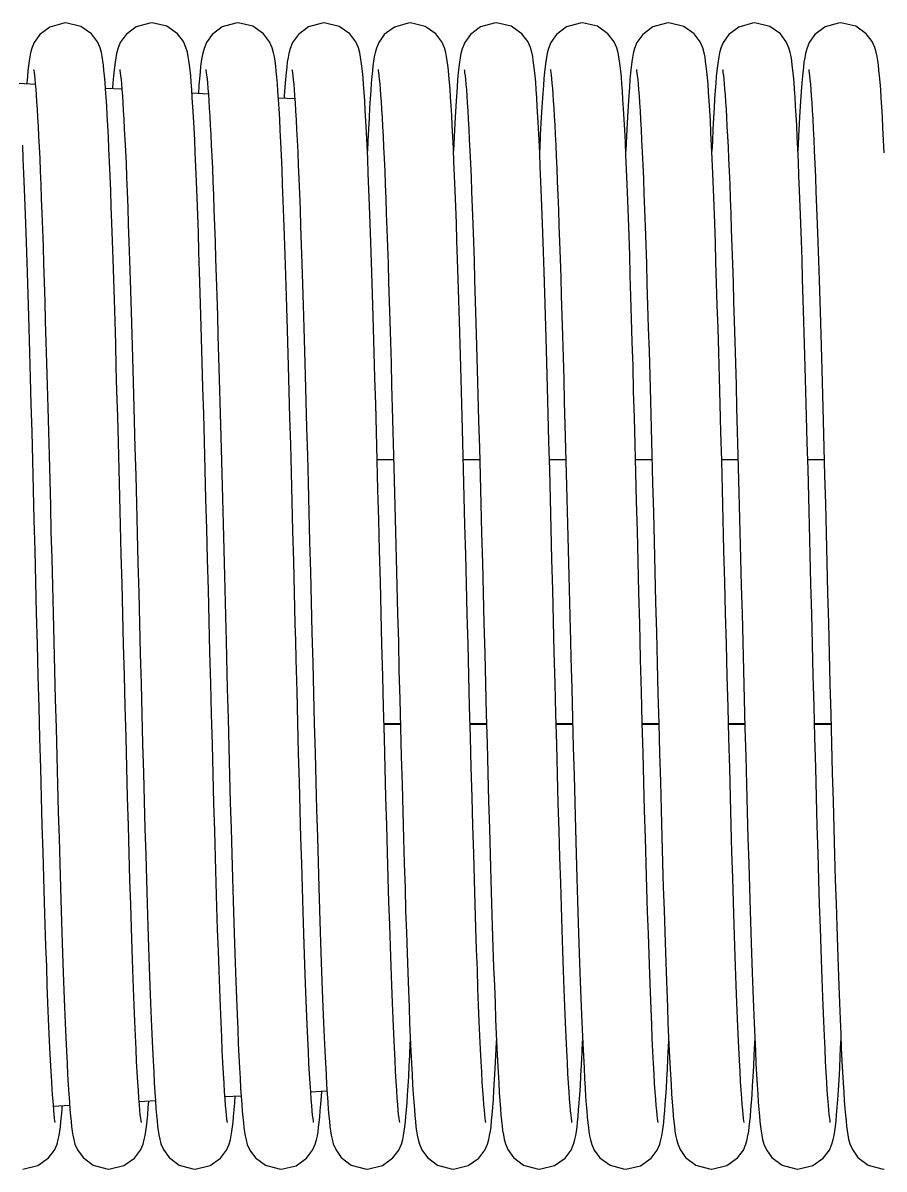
# Model space of a CAD drawing. Header units: millimetres. Extents: x 21899 to 38731, y -5425 to 3612.
# Drawn here: x 24328 to 24408, y 3128.8 to 3235.3 of the extents above; entities that cross this region are included whole.
import ezdxf

# ---------------------------------------------------------------- set-up
doc = ezdxf.new("R2010")
doc.units = ezdxf.units.MM

msp = doc.modelspace()

# ---------------------------------------------------------------- linework, layer by layer
at = {"color": 7, "linetype": 'Continuous'}
for p, q in [((24329.16, 3229.53), (24327.65, 3229.61)), ((24337.2, 3229.08), (24335.68, 3229.16)), ((24336.34, 3229.27), (24336.33, 3229.13)), ((24345.23, 3228.63), (24343.71, 3228.72)), ((24353.26, 3228.19), (24351.74, 3228.27)), ((24360.91, 3194.69), (24362.44, 3194.69)), ((24368.91, 3194.69), (24370.44, 3194.69)), ((24376.91, 3194.69), (24378.44, 3194.69)), ((24384.91, 3194.69), (24386.44, 3194.69)), ((24392.91, 3194.69), (24394.44, 3194.69)), ((24400.91, 3194.69), (24402.44, 3194.69)), ((24361.55, 3170.08), (24363.07, 3170.08)), ((24369.55, 3170.08), (24371.07, 3170.08)), ((24377.55, 3170.08), (24379.07, 3170.08)), ((24385.55, 3170.08), (24387.07, 3170.08)), ((24393.55, 3170.08), (24395.07, 3170.08)), ((24401.55, 3170.08), (24403.07, 3170.08)), ((24348.28, 3135.54), (24346.77, 3135.45)), ((24347.69, 3134.9), (24347.73, 3135.51)), ((24356.25, 3135.98), (24354.74, 3135.9)), ((24355.68, 3134.79), (24355.73, 3135.49)), ((24355.73, 3135.49), (24355.76, 3135.95)), ((24356.27, 3135.74), (24356.32, 3134.97)), ((24332.34, 3134.65), (24330.84, 3134.57)), ((24340.31, 3135.09), (24338.81, 3135.01)), ((24339.65, 3134.47), (24339.7, 3135.06))]:
    msp.add_line(p, q, dxfattribs=at)
at = {"color": 9, "linetype": 'Continuous'}
for p, q in [((24361.55, 3170.15), (24363.07, 3170.15)), ((24369.55, 3170.15), (24371.07, 3170.15)), ((24377.55, 3170.15), (24379.07, 3170.15)), ((24385.55, 3170.15), (24387.07, 3170.15)), ((24393.55, 3170.15), (24395.07, 3170.15)), ((24401.55, 3170.15), (24403.07, 3170.15))]:
    msp.add_line(p, q, dxfattribs=at)
at = {"color": 7, "linetype": 'Continuous'}
for points in [[(24332, 3235.25), (24331.79, 3235.24), (24330.51, 3234.87), (24329.57, 3234.16), (24329.06, 3233.44), (24328.84, 3232.9), (24328.72, 3232.47), (24328.64, 3232.09), (24328.58, 3231.7), (24328.52, 3231.27), (24328.47, 3230.8), (24328.42, 3230.26), (24328.36, 3229.65), (24328.36, 3229.57)], [(24335.69, 3229.09), (24335.64, 3229.75), (24335.58, 3230.33), (24335.53, 3230.86), (24335.48, 3231.33), (24335.43, 3231.74), (24335.36, 3232.12), (24335.29, 3232.5), (24335.17, 3232.92), (24334.92, 3233.49), (24334.37, 3234.24), (24333.38, 3234.93), (24332, 3235.25)], [(24340, 3235.25), (24339.78, 3235.24), (24338.52, 3234.88), (24337.58, 3234.18), (24337.05, 3233.42), (24336.82, 3232.85), (24336.7, 3232.42), (24336.63, 3232.02), (24336.56, 3231.61), (24336.51, 3231.14), (24336.45, 3230.6), (24336.39, 3229.98), (24336.34, 3229.27)], [(24343.69, 3229.05), (24343.64, 3229.73), (24343.59, 3230.33), (24343.53, 3230.86), (24343.48, 3231.33), (24343.42, 3231.75), (24343.36, 3232.14), (24343.28, 3232.53), (24343.15, 3232.96), (24342.91, 3233.51), (24342.35, 3234.25), (24341.37, 3234.94), (24340, 3235.25)], [(24348, 3235.25), (24347.78, 3235.24), (24346.51, 3234.88), (24345.57, 3234.17), (24345.06, 3233.43), (24344.83, 3232.88), (24344.71, 3232.45), (24344.63, 3232.05), (24344.57, 3231.64), (24344.51, 3231.19), (24344.46, 3230.68), (24344.4, 3230.1), (24344.35, 3229.44)], [(24351.65, 3229.6), (24351.6, 3230.22), (24351.54, 3230.77), (24351.49, 3231.26), (24351.43, 3231.69), (24351.37, 3232.09), (24351.29, 3232.48), (24351.17, 3232.92), (24350.92, 3233.5), (24350.35, 3234.25), (24349.37, 3234.94), (24348, 3235.25)], [(24356, 3235.25), (24355.79, 3235.24), (24354.53, 3234.88), (24353.59, 3234.18), (24353.05, 3233.43), (24352.82, 3232.86), (24352.71, 3232.42), (24352.63, 3232.03), (24352.56, 3231.62), (24352.51, 3231.15), (24352.45, 3230.62), (24352.39, 3230), (24352.34, 3229.29)], [(24359.65, 3229.54), (24359.6, 3230.18), (24359.55, 3230.74), (24359.49, 3231.24), (24359.43, 3231.68), (24359.37, 3232.08), (24359.29, 3232.47), (24359.17, 3232.92), (24358.93, 3233.48), (24358.37, 3234.23), (24357.39, 3234.93), (24356, 3235.25)], [(24364, 3235.25), (24363.79, 3235.24), (24362.51, 3234.87), (24361.57, 3234.16), (24361.06, 3233.44), (24360.84, 3232.9), (24360.72, 3232.47), (24360.64, 3232.09), (24360.58, 3231.7), (24360.52, 3231.27), (24360.47, 3230.8), (24360.42, 3230.26), (24360.36, 3229.65), (24360.31, 3228.97)], [(24367.69, 3229.09), (24367.64, 3229.75), (24367.58, 3230.33), (24367.53, 3230.86), (24367.48, 3231.33), (24367.43, 3231.74), (24367.36, 3232.12), (24367.29, 3232.5), (24367.17, 3232.92), (24366.92, 3233.49), (24366.37, 3234.24), (24365.38, 3234.93), (24364, 3235.25)], [(24372, 3235.25), (24371.78, 3235.24), (24370.52, 3234.88), (24369.58, 3234.18), (24369.05, 3233.42), (24368.82, 3232.85), (24368.7, 3232.42), (24368.63, 3232.02), (24368.56, 3231.61), (24368.51, 3231.14), (24368.45, 3230.6), (24368.39, 3229.98), (24368.34, 3229.27)], [(24375.69, 3229.05), (24375.64, 3229.73), (24375.59, 3230.33), (24375.53, 3230.86), (24375.48, 3231.33), (24375.42, 3231.75), (24375.36, 3232.14), (24375.28, 3232.53), (24375.15, 3232.96), (24374.91, 3233.51), (24374.35, 3234.25), (24373.37, 3234.94), (24372, 3235.25)], [(24380, 3235.25), (24379.78, 3235.24), (24378.51, 3234.88), (24377.57, 3234.17), (24377.06, 3233.43), (24376.83, 3232.88), (24376.71, 3232.45), (24376.63, 3232.05), (24376.57, 3231.64), (24376.51, 3231.19), (24376.46, 3230.68), (24376.4, 3230.1), (24376.35, 3229.44)], [(24383.65, 3229.6), (24383.6, 3230.22), (24383.54, 3230.77), (24383.49, 3231.26), (24383.43, 3231.69), (24383.37, 3232.09), (24383.29, 3232.48), (24383.17, 3232.92), (24382.92, 3233.5), (24382.35, 3234.25), (24381.37, 3234.94), (24380, 3235.25)], [(24388, 3235.25), (24387.79, 3235.24), (24386.53, 3234.88), (24385.59, 3234.18), (24385.05, 3233.43), (24384.82, 3232.86), (24384.71, 3232.42), (24384.63, 3232.03), (24384.56, 3231.62), (24384.51, 3231.15), (24384.45, 3230.62), (24384.39, 3230), (24384.34, 3229.29)], [(24391.65, 3229.54), (24391.6, 3230.18), (24391.55, 3230.74), (24391.49, 3231.24), (24391.43, 3231.68), (24391.37, 3232.08), (24391.29, 3232.47), (24391.17, 3232.92), (24390.93, 3233.48), (24390.37, 3234.23), (24389.39, 3234.93), (24388, 3235.25)], [(24396, 3235.25), (24395.79, 3235.24), (24394.51, 3234.87), (24393.57, 3234.16), (24393.06, 3233.44), (24392.84, 3232.9), (24392.72, 3232.47), (24392.64, 3232.09), (24392.58, 3231.7), (24392.52, 3231.27), (24392.47, 3230.8), (24392.42, 3230.26), (24392.36, 3229.65), (24392.31, 3228.97)], [(24399.69, 3229.09), (24399.64, 3229.75), (24399.58, 3230.33), (24399.53, 3230.86), (24399.48, 3231.33), (24399.43, 3231.74), (24399.36, 3232.12), (24399.29, 3232.5), (24399.17, 3232.92), (24398.92, 3233.49), (24398.37, 3234.24), (24397.38, 3234.93), (24396, 3235.25)], [(24404, 3235.25), (24403.78, 3235.24), (24402.52, 3234.88), (24401.58, 3234.18), (24401.05, 3233.42), (24400.82, 3232.85), (24400.7, 3232.42), (24400.63, 3232.02), (24400.56, 3231.61), (24400.51, 3231.14), (24400.45, 3230.6), (24400.39, 3229.98), (24400.34, 3229.27)], [(24407.69, 3229.05), (24407.64, 3229.73), (24407.59, 3230.33), (24407.53, 3230.86), (24407.48, 3231.33), (24407.42, 3231.75), (24407.36, 3232.14), (24407.28, 3232.53), (24407.15, 3232.96), (24406.91, 3233.51), (24406.35, 3234.25), (24405.37, 3234.94), (24404, 3235.25)], [(24329, 3230.93), (24329.01, 3230.82), (24329.04, 3230.63), (24329.08, 3230.36), (24329.11, 3230.01), (24329.15, 3229.6), (24329.19, 3229.11), (24329.23, 3228.56), (24329.28, 3227.93), (24329.32, 3227.24), (24329.37, 3226.47), (24329.41, 3225.63), (24329.46, 3224.72), (24329.51, 3223.72), (24329.56, 3222.65), (24329.61, 3221.49), (24329.66, 3220.25), (24329.71, 3218.93), (24329.76, 3217.53), (24329.81, 3216.05), (24329.87, 3214.49), (24329.92, 3212.86), (24329.97, 3211.15), (24330.03, 3209.37), (24330.08, 3207.53), (24330.14, 3205.62), (24330.2, 3203.64), (24330.25, 3201.59), (24330.31, 3199.48), (24330.37, 3197.3), (24330.43, 3195.06), (24330.49, 3192.75), (24330.55, 3190.39), (24330.61, 3187.96), (24330.68, 3185.49), (24330.74, 3182.95), (24330.81, 3180.37), (24330.88, 3177.75), (24330.94, 3175.09), (24331.01, 3172.42), (24331.08, 3169.74), (24331.15, 3167.09), (24331.22, 3164.49), (24331.29, 3161.95), (24331.36, 3159.49), (24331.43, 3157.13), (24331.5, 3154.88), (24331.56, 3152.74), (24331.63, 3150.72), (24331.69, 3148.81), (24331.75, 3147.02), (24331.81, 3145.34), (24331.87, 3143.78), (24331.93, 3142.32), (24331.99, 3140.97), (24332.05, 3139.72), (24332.1, 3138.57), (24332.16, 3137.53), (24332.21, 3136.58), (24332.27, 3135.72), (24332.32, 3134.96)], [(24337, 3230.92), (24337.02, 3230.82), (24337.04, 3230.62), (24337.08, 3230.34), (24337.12, 3229.99), (24337.16, 3229.56), (24337.2, 3229.06), (24337.24, 3228.49), (24337.28, 3227.84), (24337.33, 3227.11), (24337.38, 3226.31), (24337.42, 3225.41), (24337.47, 3224.43), (24337.52, 3223.35), (24337.58, 3222.18), (24337.63, 3220.92), (24337.68, 3219.56), (24337.74, 3218.11), (24337.79, 3216.56), (24337.85, 3214.92), (24337.91, 3213.18), (24337.97, 3211.34), (24338.03, 3209.4), (24338.09, 3207.37), (24338.15, 3205.24), (24338.21, 3203.01), (24338.28, 3200.69), (24338.34, 3198.28), (24338.41, 3195.78), (24338.48, 3193.2), (24338.55, 3190.55), (24338.62, 3187.84), (24338.69, 3185.09), (24338.76, 3182.3), (24338.83, 3179.48), (24338.9, 3176.65), (24338.98, 3173.83), (24339.05, 3171.03), (24339.12, 3168.27), (24339.19, 3165.57), (24339.27, 3162.94), (24339.34, 3160.39), (24339.41, 3157.95), (24339.47, 3155.62), (24339.54, 3153.42), (24339.61, 3151.33), (24339.67, 3149.37), (24339.73, 3147.52), (24339.8, 3145.8), (24339.86, 3144.18), (24339.92, 3142.68), (24339.98, 3141.29), (24340.03, 3140), (24340.09, 3138.82), (24340.15, 3137.74), (24340.2, 3136.76), (24340.26, 3135.88), (24340.31, 3135.09), (24340.36, 3134.38)], [(24345, 3230.93), (24345, 3230.93), (24345.01, 3230.83), (24345.04, 3230.65), (24345.07, 3230.39), (24345.11, 3230.05), (24345.15, 3229.64), (24345.19, 3229.17), (24345.23, 3228.62), (24345.27, 3228.01), (24345.32, 3227.33), (24345.36, 3226.59), (24345.41, 3225.76), (24345.45, 3224.87), (24345.5, 3223.9), (24345.55, 3222.86), (24345.6, 3221.73), (24345.65, 3220.53), (24345.7, 3219.25), (24345.75, 3217.88), (24345.8, 3216.44), (24345.85, 3214.92), (24345.9, 3213.32), (24345.96, 3211.64), (24346.01, 3209.89), (24346.07, 3208.06), (24346.12, 3206.16), (24346.18, 3204.19), (24346.24, 3202.15), (24346.3, 3200.04), (24346.36, 3197.88), (24346.41, 3195.66), (24346.47, 3193.38), (24346.54, 3191.06), (24346.6, 3188.7), (24346.66, 3186.29), (24346.72, 3183.86), (24346.78, 3181.4), (24346.85, 3178.92), (24346.87, 3177.85)], [(24353, 3230.92), (24353.02, 3230.82), (24353.04, 3230.62), (24353.08, 3230.34), (24353.12, 3229.98), (24353.16, 3229.55), (24353.2, 3229.05), (24353.24, 3228.47), (24353.29, 3227.81), (24353.33, 3227.08), (24353.38, 3226.26), (24353.43, 3225.35), (24353.48, 3224.35), (24353.53, 3223.25), (24353.58, 3222.06), (24353.64, 3220.77), (24353.69, 3219.39), (24353.75, 3217.9), (24353.8, 3216.32), (24353.86, 3214.64), (24353.92, 3212.87), (24353.98, 3210.99), (24354.04, 3209.01), (24354.1, 3206.93), (24354.17, 3204.75), (24354.23, 3202.48), (24354.3, 3200.11), (24354.36, 3197.64), (24354.43, 3195.09), (24354.5, 3192.47), (24354.57, 3189.78), (24354.64, 3187.04), (24354.71, 3184.25), (24354.78, 3181.43), (24354.85, 3178.6)], [(24361, 3230.93), (24361.01, 3230.82), (24361.04, 3230.63), (24361.08, 3230.36), (24361.11, 3230.01), (24361.15, 3229.6), (24361.19, 3229.11), (24361.23, 3228.56), (24361.28, 3227.93), (24361.32, 3227.24), (24361.37, 3226.47), (24361.41, 3225.63), (24361.46, 3224.72), (24361.51, 3223.72), (24361.56, 3222.65), (24361.61, 3221.49), (24361.66, 3220.25), (24361.71, 3218.93), (24361.76, 3217.53), (24361.81, 3216.05), (24361.87, 3214.49), (24361.92, 3212.86), (24361.97, 3211.15), (24362.03, 3209.37), (24362.08, 3207.53), (24362.14, 3205.62), (24362.2, 3203.64), (24362.25, 3201.59), (24362.31, 3199.48), (24362.37, 3197.3), (24362.43, 3195.06), (24362.49, 3192.75), (24362.55, 3190.39), (24362.61, 3187.96), (24362.68, 3185.49), (24362.74, 3182.95), (24362.81, 3180.37), (24362.88, 3177.75), (24362.94, 3175.09), (24363.01, 3172.42), (24363.08, 3169.74), (24363.15, 3167.09), (24363.22, 3164.49), (24363.29, 3161.95), (24363.36, 3159.49), (24363.43, 3157.13), (24363.5, 3154.88), (24363.56, 3152.74), (24363.63, 3150.72), (24363.69, 3148.81), (24363.75, 3147.02), (24363.81, 3145.34), (24363.87, 3143.78), (24363.93, 3142.32), (24363.99, 3140.97), (24364.05, 3139.72), (24364.1, 3138.57), (24364.16, 3137.53), (24364.21, 3136.58), (24364.27, 3135.72), (24364.32, 3134.96)], [(24369, 3230.92), (24369.02, 3230.82), (24369.04, 3230.62), (24369.08, 3230.34), (24369.12, 3229.99), (24369.16, 3229.56), (24369.2, 3229.06), (24369.24, 3228.49), (24369.28, 3227.84), (24369.33, 3227.11), (24369.38, 3226.31), (24369.42, 3225.41), (24369.47, 3224.43), (24369.52, 3223.35), (24369.58, 3222.18), (24369.63, 3220.92), (24369.68, 3219.56), (24369.74, 3218.11), (24369.79, 3216.56), (24369.85, 3214.92), (24369.91, 3213.18), (24369.97, 3211.34), (24370.03, 3209.4), (24370.09, 3207.37), (24370.15, 3205.24), (24370.21, 3203.01), (24370.28, 3200.69), (24370.34, 3198.28), (24370.41, 3195.78), (24370.48, 3193.2), (24370.55, 3190.55), (24370.62, 3187.84), (24370.69, 3185.09), (24370.76, 3182.3), (24370.83, 3179.48), (24370.9, 3176.65), (24370.98, 3173.83), (24371.05, 3171.03), (24371.12, 3168.27), (24371.19, 3165.57), (24371.27, 3162.94), (24371.34, 3160.39), (24371.41, 3157.95), (24371.47, 3155.62), (24371.54, 3153.42), (24371.61, 3151.33), (24371.67, 3149.37), (24371.73, 3147.52), (24371.8, 3145.8), (24371.86, 3144.18), (24371.92, 3142.68), (24371.98, 3141.29), (24372.03, 3140), (24372.09, 3138.82), (24372.15, 3137.74), (24372.2, 3136.76), (24372.26, 3135.88), (24372.31, 3135.09), (24372.36, 3134.38)], [(24377, 3230.93), (24377, 3230.93), (24377.01, 3230.83), (24377.04, 3230.65), (24377.07, 3230.39), (24377.11, 3230.05), (24377.15, 3229.64), (24377.19, 3229.17), (24377.23, 3228.62), (24377.27, 3228.01), (24377.32, 3227.33), (24377.36, 3226.59), (24377.41, 3225.76), (24377.45, 3224.87), (24377.5, 3223.9), (24377.55, 3222.86), (24377.6, 3221.73), (24377.65, 3220.53), (24377.7, 3219.25), (24377.75, 3217.88), (24377.8, 3216.44), (24377.85, 3214.92), (24377.9, 3213.32), (24377.96, 3211.64), (24378.01, 3209.89), (24378.07, 3208.06), (24378.12, 3206.16), (24378.18, 3204.19), (24378.24, 3202.15), (24378.3, 3200.04), (24378.36, 3197.88), (24378.41, 3195.66), (24378.47, 3193.38), (24378.54, 3191.06), (24378.6, 3188.7), (24378.66, 3186.29), (24378.72, 3183.86), (24378.78, 3181.4), (24378.85, 3178.92), (24378.87, 3177.85)], [(24385, 3230.92), (24385.02, 3230.82), (24385.04, 3230.62), (24385.08, 3230.34), (24385.12, 3229.98), (24385.16, 3229.55), (24385.2, 3229.05), (24385.24, 3228.47), (24385.29, 3227.81), (24385.33, 3227.08), (24385.38, 3226.26), (24385.43, 3225.35), (24385.48, 3224.35), (24385.53, 3223.25), (24385.58, 3222.06), (24385.64, 3220.77), (24385.69, 3219.39), (24385.75, 3217.9), (24385.8, 3216.32), (24385.86, 3214.64), (24385.92, 3212.87), (24385.98, 3210.99), (24386.04, 3209.01), (24386.1, 3206.93), (24386.17, 3204.75), (24386.23, 3202.48), (24386.3, 3200.11), (24386.36, 3197.64), (24386.43, 3195.09), (24386.5, 3192.47), (24386.57, 3189.78), (24386.64, 3187.04), (24386.71, 3184.25), (24386.78, 3181.43), (24386.85, 3178.6)], [(24393, 3230.93), (24393.01, 3230.82), (24393.04, 3230.63), (24393.08, 3230.36), (24393.11, 3230.01), (24393.15, 3229.6), (24393.19, 3229.11), (24393.23, 3228.56), (24393.28, 3227.93), (24393.32, 3227.24), (24393.37, 3226.47), (24393.41, 3225.63), (24393.46, 3224.72), (24393.51, 3223.72), (24393.56, 3222.65), (24393.61, 3221.49), (24393.66, 3220.25), (24393.71, 3218.93), (24393.76, 3217.53), (24393.81, 3216.05), (24393.87, 3214.49), (24393.92, 3212.86), (24393.97, 3211.15), (24394.03, 3209.37), (24394.08, 3207.53), (24394.14, 3205.62), (24394.2, 3203.64), (24394.25, 3201.59), (24394.31, 3199.48), (24394.37, 3197.3), (24394.43, 3195.06), (24394.49, 3192.75), (24394.55, 3190.39), (24394.61, 3187.96), (24394.68, 3185.49), (24394.74, 3182.95), (24394.81, 3180.37), (24394.88, 3177.75), (24394.94, 3175.09), (24395.01, 3172.42), (24395.08, 3169.74), (24395.15, 3167.09), (24395.22, 3164.49), (24395.29, 3161.95), (24395.36, 3159.49), (24395.43, 3157.13), (24395.5, 3154.88), (24395.56, 3152.74), (24395.63, 3150.72), (24395.69, 3148.81), (24395.75, 3147.02), (24395.81, 3145.34), (24395.87, 3143.78), (24395.93, 3142.32), (24395.99, 3140.97), (24396.05, 3139.72), (24396.1, 3138.57), (24396.16, 3137.53), (24396.21, 3136.58), (24396.27, 3135.72), (24396.32, 3134.96)], [(24401, 3230.92), (24401.02, 3230.82), (24401.04, 3230.62), (24401.08, 3230.34), (24401.12, 3229.99), (24401.16, 3229.56), (24401.2, 3229.06), (24401.24, 3228.49), (24401.28, 3227.84), (24401.33, 3227.11), (24401.38, 3226.31), (24401.42, 3225.41), (24401.47, 3224.43), (24401.52, 3223.35), (24401.58, 3222.18), (24401.63, 3220.92), (24401.68, 3219.56), (24401.74, 3218.11), (24401.79, 3216.56), (24401.85, 3214.92), (24401.91, 3213.18), (24401.97, 3211.34), (24402.03, 3209.4), (24402.09, 3207.37), (24402.15, 3205.24), (24402.21, 3203.01), (24402.28, 3200.69), (24402.34, 3198.28), (24402.41, 3195.78), (24402.48, 3193.2), (24402.55, 3190.55), (24402.62, 3187.84), (24402.69, 3185.09), (24402.76, 3182.3), (24402.83, 3179.48), (24402.9, 3176.65), (24402.98, 3173.83), (24403.05, 3171.03), (24403.12, 3168.27), (24403.19, 3165.57), (24403.27, 3162.94), (24403.34, 3160.39), (24403.41, 3157.95), (24403.47, 3155.62), (24403.54, 3153.42), (24403.61, 3151.33), (24403.67, 3149.37), (24403.73, 3147.52), (24403.8, 3145.8), (24403.86, 3144.18), (24403.92, 3142.68), (24403.98, 3141.29), (24404.03, 3140), (24404.09, 3138.82), (24404.15, 3137.74), (24404.2, 3136.76), (24404.26, 3135.88), (24404.31, 3135.09), (24404.36, 3134.38)], [(24339.01, 3133.08), (24339.01, 3133.09), (24338.99, 3133.23), (24338.95, 3133.47), (24338.91, 3133.8), (24338.87, 3134.22), (24338.83, 3134.73), (24338.78, 3135.34), (24338.73, 3136.04), (24338.68, 3136.84), (24338.63, 3137.75), (24338.57, 3138.76), (24338.52, 3139.89), (24338.46, 3141.13), (24338.4, 3142.49), (24338.34, 3143.96), (24338.28, 3145.56), (24338.22, 3147.29), (24338.15, 3149.16), (24338.09, 3151.16), (24338.02, 3153.32), (24337.95, 3155.62), (24337.88, 3158.06), (24337.8, 3160.63), (24337.73, 3163.3), (24337.65, 3166.05), (24337.58, 3168.87), (24337.5, 3171.73), (24337.43, 3174.61), (24337.36, 3177.48), (24337.28, 3180.32), (24337.21, 3183.12), (24337.14, 3185.87), (24337.07, 3188.57), (24337.01, 3191.2), (24336.94, 3193.77), (24336.87, 3196.26), (24336.81, 3198.68), (24336.74, 3201.02), (24336.68, 3203.27), (24336.62, 3205.44), (24336.56, 3207.53), (24336.5, 3209.53), (24336.44, 3211.44), (24336.38, 3213.26), (24336.32, 3214.99), (24336.27, 3216.64), (24336.21, 3218.19), (24336.16, 3219.66), (24336.1, 3221.04), (24336.05, 3222.34), (24335.99, 3223.55), (24335.94, 3224.68), (24335.89, 3225.72), (24335.84, 3226.68), (24335.79, 3227.56), (24335.74, 3228.36), (24335.69, 3229.09)], [(24344.35, 3229.44), (24344.3, 3228.7), (24344.29, 3228.68)], [(24353.35, 3177.85), (24353.31, 3179.41), (24353.23, 3182.34), (24353.16, 3185.22), (24353.09, 3188.04), (24353.02, 3190.79), (24352.95, 3193.47), (24352.88, 3196.07), (24352.81, 3198.59), (24352.74, 3201.02), (24352.68, 3203.36), (24352.61, 3205.61), (24352.55, 3207.77), (24352.49, 3209.84), (24352.43, 3211.81), (24352.37, 3213.68), (24352.31, 3215.46), (24352.25, 3217.15), (24352.19, 3218.74), (24352.13, 3220.24), (24352.08, 3221.64), (24352.02, 3222.95), (24351.97, 3224.17), (24351.91, 3225.29), (24351.86, 3226.32), (24351.8, 3227.27), (24351.75, 3228.13), (24351.7, 3228.9), (24351.65, 3229.6)], [(24352.34, 3229.29), (24352.28, 3228.48), (24352.26, 3228.24)], [(24363.01, 3133.08), (24363.01, 3133.1), (24362.98, 3133.24), (24362.95, 3133.48), (24362.91, 3133.81), (24362.87, 3134.23), (24362.83, 3134.74), (24362.78, 3135.35), (24362.73, 3136.07), (24362.68, 3136.89), (24362.62, 3137.82), (24362.57, 3138.87), (24362.51, 3140.03), (24362.45, 3141.31), (24362.39, 3142.7), (24362.33, 3144.21), (24362.27, 3145.83), (24362.21, 3147.58), (24362.14, 3149.45), (24362.08, 3151.44), (24362.01, 3153.56), (24361.94, 3155.81), (24361.87, 3158.19), (24361.8, 3160.69), (24361.73, 3163.3), (24361.66, 3166.01), (24361.58, 3168.8), (24361.51, 3171.66), (24361.43, 3174.55), (24361.36, 3177.48), (24361.28, 3180.41), (24361.21, 3183.33), (24361.13, 3186.22), (24361.06, 3189.07), (24360.99, 3191.87), (24360.92, 3194.6), (24360.85, 3197.25), (24360.78, 3199.81), (24360.71, 3202.27), (24360.64, 3204.63), (24360.58, 3206.88), (24360.51, 3209.03), (24360.45, 3211.07), (24360.39, 3213.02), (24360.33, 3214.86), (24360.27, 3216.61), (24360.21, 3218.25), (24360.15, 3219.81), (24360.09, 3221.27), (24360.04, 3222.63), (24359.98, 3223.89), (24359.92, 3225.07), (24359.87, 3226.14), (24359.81, 3227.12), (24359.76, 3228.02), (24359.7, 3228.82), (24359.65, 3229.54)], [(24371.01, 3133.08), (24371.01, 3133.09), (24370.99, 3133.23), (24370.95, 3133.47), (24370.91, 3133.8), (24370.87, 3134.22), (24370.83, 3134.73), (24370.78, 3135.34), (24370.73, 3136.04), (24370.68, 3136.84), (24370.63, 3137.75), (24370.57, 3138.76), (24370.52, 3139.89), (24370.46, 3141.13), (24370.4, 3142.49), (24370.34, 3143.96), (24370.28, 3145.56), (24370.22, 3147.29), (24370.15, 3149.16), (24370.09, 3151.16), (24370.02, 3153.32), (24369.95, 3155.62), (24369.88, 3158.06), (24369.8, 3160.63), (24369.73, 3163.3), (24369.65, 3166.05), (24369.58, 3168.87), (24369.5, 3171.73), (24369.43, 3174.61), (24369.36, 3177.48), (24369.28, 3180.32), (24369.21, 3183.12), (24369.14, 3185.87), (24369.07, 3188.57), (24369.01, 3191.2), (24368.94, 3193.77), (24368.87, 3196.26), (24368.81, 3198.68), (24368.74, 3201.02), (24368.68, 3203.27), (24368.62, 3205.44), (24368.56, 3207.53), (24368.5, 3209.53), (24368.44, 3211.44), (24368.38, 3213.26), (24368.32, 3214.99), (24368.27, 3216.64), (24368.21, 3218.19), (24368.16, 3219.66), (24368.1, 3221.04), (24368.05, 3222.34), (24367.99, 3223.55), (24367.94, 3224.68), (24367.89, 3225.72), (24367.84, 3226.68), (24367.79, 3227.56), (24367.74, 3228.36), (24367.69, 3229.09)], [(24368.34, 3229.27), (24368.28, 3228.45), (24368.22, 3227.52), (24368.16, 3226.48), (24368.1, 3225.31), (24368.03, 3224.01), (24368, 3223.33)], [(24376.35, 3229.44), (24376.3, 3228.7), (24376.24, 3227.87), (24376.19, 3226.95), (24376.13, 3225.93), (24376.07, 3224.82), (24376.02, 3223.6), (24376, 3223.33)], [(24385.35, 3177.85), (24385.31, 3179.41), (24385.23, 3182.34), (24385.16, 3185.22), (24385.09, 3188.04), (24385.02, 3190.79), (24384.95, 3193.47), (24384.88, 3196.07), (24384.81, 3198.59), (24384.74, 3201.02), (24384.68, 3203.36), (24384.61, 3205.61), (24384.55, 3207.77), (24384.49, 3209.84), (24384.43, 3211.81), (24384.37, 3213.68), (24384.31, 3215.46), (24384.25, 3217.15), (24384.19, 3218.74), (24384.13, 3220.24), (24384.08, 3221.64), (24384.02, 3222.95), (24383.97, 3224.17), (24383.91, 3225.29), (24383.86, 3226.32), (24383.8, 3227.27), (24383.75, 3228.13), (24383.7, 3228.9), (24383.65, 3229.6)], [(24384.34, 3229.29), (24384.28, 3228.48), (24384.22, 3227.56), (24384.16, 3226.52), (24384.1, 3225.37), (24384.04, 3224.09), (24384, 3223.33)], [(24395.01, 3133.08), (24395.01, 3133.1), (24394.98, 3133.24), (24394.95, 3133.48), (24394.91, 3133.81), (24394.87, 3134.23), (24394.83, 3134.74), (24394.78, 3135.35), (24394.73, 3136.07), (24394.68, 3136.89), (24394.62, 3137.82), (24394.57, 3138.87), (24394.51, 3140.03), (24394.45, 3141.31), (24394.39, 3142.7), (24394.33, 3144.21), (24394.27, 3145.83), (24394.21, 3147.58), (24394.14, 3149.45), (24394.08, 3151.44), (24394.01, 3153.56), (24393.94, 3155.81), (24393.87, 3158.19), (24393.8, 3160.69), (24393.73, 3163.3), (24393.66, 3166.01), (24393.58, 3168.8), (24393.51, 3171.66), (24393.43, 3174.55), (24393.36, 3177.48), (24393.28, 3180.41), (24393.21, 3183.33), (24393.13, 3186.22), (24393.06, 3189.07), (24392.99, 3191.87), (24392.92, 3194.6), (24392.85, 3197.25), (24392.78, 3199.81), (24392.71, 3202.27), (24392.64, 3204.63), (24392.58, 3206.88), (24392.51, 3209.03), (24392.45, 3211.07), (24392.39, 3213.02), (24392.33, 3214.86), (24392.27, 3216.61), (24392.21, 3218.25), (24392.15, 3219.81), (24392.09, 3221.27), (24392.04, 3222.63), (24391.98, 3223.89), (24391.92, 3225.07), (24391.87, 3226.14), (24391.81, 3227.12), (24391.76, 3228.02), (24391.7, 3228.82), (24391.65, 3229.54)], [(24403.01, 3133.08), (24403.01, 3133.09), (24402.99, 3133.23), (24402.95, 3133.47), (24402.91, 3133.8), (24402.87, 3134.22), (24402.83, 3134.73), (24402.78, 3135.34), (24402.73, 3136.04), (24402.68, 3136.84), (24402.63, 3137.75), (24402.57, 3138.76), (24402.52, 3139.89), (24402.46, 3141.13), (24402.4, 3142.49), (24402.34, 3143.96), (24402.28, 3145.56), (24402.22, 3147.29), (24402.15, 3149.16), (24402.09, 3151.16), (24402.02, 3153.32), (24401.95, 3155.62), (24401.88, 3158.06), (24401.8, 3160.63), (24401.73, 3163.3), (24401.65, 3166.05), (24401.58, 3168.87), (24401.5, 3171.73), (24401.43, 3174.61), (24401.36, 3177.48), (24401.28, 3180.32), (24401.21, 3183.12), (24401.14, 3185.87), (24401.07, 3188.57), (24401.01, 3191.2), (24400.94, 3193.77), (24400.87, 3196.26), (24400.81, 3198.68), (24400.74, 3201.02), (24400.68, 3203.27), (24400.62, 3205.44), (24400.56, 3207.53), (24400.5, 3209.53), (24400.44, 3211.44), (24400.38, 3213.26), (24400.32, 3214.99), (24400.27, 3216.64), (24400.21, 3218.19), (24400.16, 3219.66), (24400.1, 3221.04), (24400.05, 3222.34), (24399.99, 3223.55), (24399.94, 3224.68), (24399.89, 3225.72), (24399.84, 3226.68), (24399.79, 3227.56), (24399.74, 3228.36), (24399.69, 3229.09)], [(24400.34, 3229.27), (24400.28, 3228.45), (24400.22, 3227.52), (24400.16, 3226.48), (24400.1, 3225.31), (24400.03, 3224.01), (24400, 3223.33)], [(24345.3, 3179.67), (24345.23, 3182.56), (24345.15, 3185.42), (24345.08, 3188.25), (24345.01, 3191.02), (24344.94, 3193.73), (24344.87, 3196.37), (24344.8, 3198.91), (24344.73, 3201.36), (24344.67, 3203.71), (24344.6, 3205.96), (24344.54, 3208.11), (24344.48, 3210.16), (24344.42, 3212.12), (24344.36, 3213.97), (24344.3, 3215.74), (24344.24, 3217.41), (24344.18, 3218.99), (24344.12, 3220.47), (24344.07, 3221.87), (24344.01, 3223.17), (24343.96, 3224.37), (24343.9, 3225.49), (24343.85, 3226.51), (24343.79, 3227.44), (24343.74, 3228.29), (24343.69, 3229.05)], [(24360.31, 3228.97), (24360.26, 3228.2), (24360.21, 3227.35), (24360.16, 3226.42), (24360.1, 3225.39), (24360.05, 3224.27), (24360, 3223.33)], [(24377.3, 3179.67), (24377.23, 3182.56), (24377.15, 3185.42), (24377.08, 3188.25), (24377.01, 3191.02), (24376.94, 3193.73), (24376.87, 3196.37), (24376.8, 3198.91), (24376.73, 3201.36), (24376.67, 3203.71), (24376.6, 3205.96), (24376.54, 3208.11), (24376.48, 3210.16), (24376.42, 3212.12), (24376.36, 3213.97), (24376.3, 3215.74), (24376.24, 3217.41), (24376.18, 3218.99), (24376.12, 3220.47), (24376.07, 3221.87), (24376.01, 3223.17), (24375.96, 3224.37), (24375.9, 3225.49), (24375.85, 3226.51), (24375.79, 3227.44), (24375.74, 3228.29), (24375.69, 3229.05)], [(24392.31, 3228.97), (24392.26, 3228.2), (24392.21, 3227.35), (24392.16, 3226.42), (24392.1, 3225.39), (24392.05, 3224.27), (24392, 3223.33)], [(24408.01, 3223.17), (24407.96, 3224.37), (24407.9, 3225.49), (24407.85, 3226.51), (24407.79, 3227.44), (24407.74, 3228.29), (24407.69, 3229.05)], [(24331.01, 3133.08), (24331.01, 3133.1), (24330.98, 3133.24), (24330.95, 3133.48), (24330.91, 3133.81), (24330.87, 3134.23), (24330.83, 3134.74), (24330.78, 3135.35), (24330.73, 3136.07), (24330.68, 3136.89), (24330.62, 3137.82), (24330.57, 3138.87), (24330.51, 3140.03), (24330.45, 3141.31), (24330.39, 3142.7), (24330.33, 3144.21), (24330.27, 3145.83), (24330.21, 3147.58), (24330.14, 3149.45), (24330.08, 3151.44), (24330.01, 3153.56), (24329.94, 3155.81), (24329.87, 3158.19), (24329.8, 3160.69), (24329.73, 3163.3), (24329.66, 3166.01), (24329.58, 3168.8), (24329.51, 3171.66), (24329.43, 3174.55), (24329.36, 3177.48), (24329.28, 3180.41), (24329.21, 3183.33), (24329.13, 3186.22), (24329.06, 3189.07), (24328.99, 3191.87), (24328.92, 3194.6), (24328.85, 3197.25), (24328.78, 3199.81), (24328.71, 3202.27), (24328.64, 3204.63), (24328.58, 3206.88), (24328.51, 3209.03), (24328.45, 3211.07), (24328.39, 3213.02), (24328.33, 3214.86), (24328.27, 3216.61), (24328.21, 3218.25), (24328.15, 3219.81), (24328.09, 3221.27), (24328.04, 3222.63), (24327.98, 3223.89)], [(24347.01, 3133.09), (24347.01, 3133.09), (24346.99, 3133.22), (24346.96, 3133.45), (24346.92, 3133.77), (24346.88, 3134.17), (24346.83, 3134.67), (24346.79, 3135.25), (24346.74, 3135.93), (24346.69, 3136.72), (24346.64, 3137.62), (24346.58, 3138.64), (24346.52, 3139.77), (24346.47, 3141.02), (24346.41, 3142.38), (24346.35, 3143.86), (24346.29, 3145.46), (24346.22, 3147.19), (24346.16, 3149.04), (24346.09, 3151.01), (24346.03, 3153.11), (24345.96, 3155.34), (24345.89, 3157.7), (24345.82, 3160.18), (24345.74, 3162.76), (24345.67, 3165.44), (24345.6, 3168.2), (24345.52, 3171.02), (24345.45, 3173.88), (24345.37, 3176.77), (24345.3, 3179.67)], [(24379.01, 3133.09), (24379.01, 3133.09), (24378.99, 3133.22), (24378.96, 3133.45), (24378.92, 3133.77), (24378.88, 3134.17), (24378.83, 3134.67), (24378.79, 3135.25), (24378.74, 3135.93), (24378.69, 3136.72), (24378.64, 3137.62), (24378.58, 3138.64), (24378.52, 3139.77), (24378.47, 3141.02), (24378.41, 3142.38), (24378.35, 3143.86), (24378.29, 3145.46), (24378.22, 3147.19), (24378.16, 3149.04), (24378.09, 3151.01), (24378.03, 3153.11), (24377.96, 3155.34), (24377.89, 3157.7), (24377.82, 3160.18), (24377.74, 3162.76), (24377.67, 3165.44), (24377.6, 3168.2), (24377.52, 3171.02), (24377.45, 3173.88), (24377.37, 3176.77), (24377.3, 3179.67)], [(24354.85, 3178.6), (24354.93, 3175.76), (24355, 3172.94), (24355.07, 3170.14), (24355.14, 3167.4), (24355.22, 3164.72), (24355.29, 3162.13), (24355.36, 3159.63), (24355.43, 3157.24), (24355.49, 3154.96), (24355.56, 3152.81), (24355.63, 3150.78), (24355.69, 3148.87), (24355.75, 3147.07), (24355.81, 3145.38), (24355.87, 3143.81), (24355.93, 3142.35), (24355.99, 3140.99), (24356.05, 3139.74), (24356.1, 3138.59), (24356.16, 3137.54), (24356.21, 3136.59), (24356.27, 3135.74)], [(24386.85, 3178.6), (24386.93, 3175.76), (24387, 3172.94), (24387.07, 3170.14), (24387.14, 3167.4), (24387.22, 3164.72), (24387.29, 3162.13), (24387.36, 3159.63), (24387.43, 3157.24), (24387.49, 3154.96), (24387.56, 3152.81), (24387.63, 3150.78), (24387.69, 3148.87), (24387.75, 3147.07), (24387.81, 3145.38), (24387.87, 3143.81), (24387.93, 3142.35), (24387.99, 3140.99), (24388.05, 3139.74), (24388.1, 3138.59), (24388.16, 3137.54), (24388.21, 3136.59), (24388.27, 3135.74), (24388.32, 3134.97)], [(24346.87, 3177.85), (24346.91, 3176.25), (24346.99, 3173.41), (24347.06, 3170.63), (24347.13, 3167.94), (24347.2, 3165.32), (24347.27, 3162.8), (24347.34, 3160.36), (24347.4, 3158.03), (24347.47, 3155.79), (24347.53, 3153.66), (24347.6, 3151.63), (24347.66, 3149.71), (24347.72, 3147.9), (24347.78, 3146.19), (24347.84, 3144.59), (24347.9, 3143.1), (24347.96, 3141.71), (24348.01, 3140.43), (24348.07, 3139.24), (24348.13, 3138.16), (24348.18, 3137.17), (24348.23, 3136.28), (24348.28, 3135.48), (24348.33, 3134.76)], [(24355.01, 3133.09), (24355.01, 3133.08), (24355.01, 3133.09), (24354.99, 3133.22), (24354.96, 3133.44), (24354.92, 3133.76), (24354.88, 3134.17), (24354.83, 3134.66), (24354.79, 3135.25), (24354.74, 3135.93), (24354.69, 3136.71), (24354.64, 3137.59), (24354.58, 3138.57), (24354.53, 3139.66), (24354.47, 3140.87), (24354.42, 3142.19), (24354.36, 3143.63), (24354.3, 3145.19), (24354.23, 3146.87), (24354.17, 3148.68), (24354.11, 3150.61), (24354.04, 3152.66), (24353.97, 3154.84), (24353.9, 3157.13), (24353.83, 3159.54), (24353.76, 3162.06), (24353.69, 3164.69), (24353.62, 3167.41), (24353.54, 3170.23), (24353.47, 3173.13), (24353.39, 3176.11), (24353.35, 3177.85)], [(24378.87, 3177.85), (24378.91, 3176.25), (24378.99, 3173.41), (24379.06, 3170.63), (24379.13, 3167.94), (24379.2, 3165.32), (24379.27, 3162.8), (24379.34, 3160.36), (24379.4, 3158.03), (24379.47, 3155.79), (24379.53, 3153.66), (24379.6, 3151.63), (24379.66, 3149.71), (24379.72, 3147.9), (24379.78, 3146.19), (24379.84, 3144.59), (24379.9, 3143.1), (24379.96, 3141.71), (24380.01, 3140.43), (24380.07, 3139.24), (24380.13, 3138.16), (24380.18, 3137.17), (24380.23, 3136.28), (24380.28, 3135.48), (24380.33, 3134.76)], [(24387.01, 3133.09), (24387.01, 3133.08), (24387.01, 3133.09), (24386.99, 3133.22), (24386.96, 3133.44), (24386.92, 3133.76), (24386.88, 3134.17), (24386.83, 3134.66), (24386.79, 3135.25), (24386.74, 3135.93), (24386.69, 3136.71), (24386.64, 3137.59), (24386.58, 3138.57), (24386.53, 3139.66), (24386.47, 3140.87), (24386.42, 3142.19), (24386.36, 3143.63), (24386.3, 3145.19), (24386.23, 3146.87), (24386.17, 3148.68), (24386.11, 3150.61), (24386.04, 3152.66), (24385.97, 3154.84), (24385.9, 3157.13), (24385.83, 3159.54), (24385.76, 3162.06), (24385.69, 3164.69), (24385.62, 3167.41), (24385.54, 3170.23), (24385.47, 3173.13), (24385.39, 3176.11), (24385.35, 3177.85)], [(24363.69, 3134.93), (24363.74, 3135.65), (24363.79, 3136.46), (24363.84, 3137.34), (24363.89, 3138.3), (24363.94, 3139.34), (24363.99, 3140.46), (24364, 3140.67)], [(24371.65, 3134.47), (24371.71, 3135.23), (24371.76, 3136.08), (24371.82, 3137.03), (24371.88, 3138.09), (24371.94, 3139.26), (24372, 3140.53), (24372, 3140.67)], [(24379.69, 3134.9), (24379.74, 3135.65), (24379.79, 3136.48), (24379.84, 3137.42), (24379.9, 3138.45), (24379.95, 3139.59), (24380, 3140.67)], [(24387.68, 3134.79), (24387.73, 3135.49), (24387.78, 3136.26), (24387.83, 3137.11), (24387.88, 3138.03), (24387.93, 3139.03), (24387.98, 3140.11), (24388, 3140.67)], [(24395.69, 3134.93), (24395.74, 3135.65), (24395.79, 3136.46), (24395.84, 3137.34), (24395.89, 3138.3), (24395.94, 3139.34), (24395.99, 3140.46), (24396, 3140.67)], [(24403.65, 3134.47), (24403.71, 3135.23), (24403.76, 3136.08), (24403.82, 3137.03), (24403.88, 3138.09), (24403.94, 3139.26), (24404, 3140.53), (24404, 3140.67)], [(24328, 3128.75), (24329.4, 3129.08), (24330.38, 3129.78), (24330.93, 3130.52), (24331.17, 3131.08), (24331.29, 3131.5), (24331.36, 3131.88), (24331.43, 3132.26), (24331.48, 3132.68), (24331.53, 3133.15), (24331.59, 3133.68), (24331.64, 3134.27), (24331.66, 3134.61)], [(24332.32, 3134.96), (24332.37, 3134.28), (24332.42, 3133.69), (24332.47, 3133.16), (24332.52, 3132.7), (24332.58, 3132.28), (24332.64, 3131.9), (24332.72, 3131.51), (24332.84, 3131.08), (24333.07, 3130.54), (24333.59, 3129.82), (24334.53, 3129.11), (24335.8, 3128.76), (24336, 3128.75)], [(24336, 3128.75), (24337.38, 3129.07), (24338.36, 3129.76), (24338.92, 3130.5), (24339.16, 3131.07), (24339.28, 3131.49), (24339.36, 3131.88), (24339.43, 3132.27), (24339.49, 3132.71), (24339.54, 3133.22), (24339.6, 3133.8), (24339.65, 3134.47)], [(24340.36, 3134.38), (24340.41, 3133.77), (24340.47, 3133.22), (24340.52, 3132.74), (24340.57, 3132.32), (24340.64, 3131.93), (24340.71, 3131.54), (24340.83, 3131.11), (24341.06, 3130.56), (24341.58, 3129.83), (24342.52, 3129.12), (24343.79, 3128.76), (24344, 3128.75)], [(24344, 3128.75), (24345.39, 3129.07), (24346.37, 3129.76), (24346.92, 3130.51), (24347.16, 3131.07), (24347.28, 3131.49), (24347.36, 3131.86), (24347.42, 3132.24), (24347.48, 3132.66), (24347.53, 3133.12), (24347.58, 3133.65), (24347.63, 3134.24), (24347.69, 3134.9)], [(24348.33, 3134.76), (24348.38, 3134.13), (24348.43, 3133.56), (24348.48, 3133.06), (24348.53, 3132.62), (24348.59, 3132.22), (24348.65, 3131.84), (24348.73, 3131.46), (24348.85, 3131.04), (24349.08, 3130.51), (24349.61, 3129.8), (24350.55, 3129.11), (24351.81, 3128.76), (24352, 3128.75)], [(24352, 3128.75), (24353.38, 3129.06), (24354.36, 3129.75), (24354.91, 3130.5), (24355.16, 3131.06), (24355.28, 3131.48), (24355.36, 3131.85), (24355.42, 3132.22), (24355.47, 3132.63), (24355.53, 3133.08), (24355.58, 3133.59), (24355.63, 3134.15), (24355.68, 3134.79)], [(24356.32, 3134.97), (24356.37, 3134.3), (24356.42, 3133.7), (24356.47, 3133.17), (24356.52, 3132.71), (24356.58, 3132.29), (24356.64, 3131.9), (24356.72, 3131.52), (24356.84, 3131.09), (24357.06, 3130.56), (24357.57, 3129.83), (24358.51, 3129.12), (24359.79, 3128.76), (24360, 3128.75)], [(24360, 3128.75), (24361.4, 3129.08), (24362.38, 3129.78), (24362.93, 3130.52), (24363.17, 3131.08), (24363.29, 3131.5), (24363.36, 3131.88), (24363.43, 3132.26), (24363.48, 3132.68), (24363.53, 3133.15), (24363.59, 3133.68), (24363.64, 3134.27), (24363.69, 3134.93)], [(24364.32, 3134.96), (24364.37, 3134.28), (24364.42, 3133.69), (24364.47, 3133.16), (24364.52, 3132.7), (24364.58, 3132.28), (24364.64, 3131.9), (24364.72, 3131.51), (24364.84, 3131.08), (24365.07, 3130.54), (24365.59, 3129.82), (24366.53, 3129.11), (24367.8, 3128.76), (24368, 3128.75)], [(24368, 3128.75), (24369.38, 3129.07), (24370.36, 3129.76), (24370.92, 3130.5), (24371.16, 3131.07), (24371.28, 3131.49), (24371.36, 3131.88), (24371.43, 3132.27), (24371.49, 3132.71), (24371.54, 3133.22), (24371.6, 3133.8), (24371.65, 3134.47)], [(24372.36, 3134.38), (24372.41, 3133.77), (24372.47, 3133.22), (24372.52, 3132.74), (24372.57, 3132.32), (24372.64, 3131.93), (24372.71, 3131.54), (24372.83, 3131.11), (24373.06, 3130.56), (24373.58, 3129.83), (24374.52, 3129.12), (24375.79, 3128.76), (24376, 3128.75)], [(24376, 3128.75), (24377.39, 3129.07), (24378.37, 3129.76), (24378.92, 3130.51), (24379.16, 3131.07), (24379.28, 3131.49), (24379.36, 3131.86), (24379.42, 3132.24), (24379.48, 3132.66), (24379.53, 3133.12), (24379.58, 3133.65), (24379.63, 3134.24), (24379.69, 3134.9)], [(24380.33, 3134.76), (24380.38, 3134.13), (24380.43, 3133.56), (24380.48, 3133.06), (24380.53, 3132.62), (24380.59, 3132.22), (24380.65, 3131.84), (24380.73, 3131.46), (24380.85, 3131.04), (24381.08, 3130.51), (24381.61, 3129.8), (24382.55, 3129.11), (24383.81, 3128.76), (24384, 3128.75)], [(24384, 3128.75), (24385.38, 3129.06), (24386.36, 3129.75), (24386.91, 3130.5), (24387.16, 3131.06), (24387.28, 3131.48), (24387.36, 3131.85), (24387.42, 3132.22), (24387.47, 3132.63), (24387.53, 3133.08), (24387.58, 3133.59), (24387.63, 3134.15), (24387.68, 3134.79)], [(24388.32, 3134.97), (24388.37, 3134.3), (24388.42, 3133.7), (24388.47, 3133.17), (24388.52, 3132.71), (24388.58, 3132.29), (24388.64, 3131.9), (24388.72, 3131.52), (24388.84, 3131.09), (24389.06, 3130.56), (24389.57, 3129.83), (24390.51, 3129.12), (24391.79, 3128.76), (24392, 3128.75)], [(24392, 3128.75), (24393.4, 3129.08), (24394.38, 3129.78), (24394.93, 3130.52), (24395.17, 3131.08), (24395.29, 3131.5), (24395.36, 3131.88), (24395.43, 3132.26), (24395.48, 3132.68), (24395.53, 3133.15), (24395.59, 3133.68), (24395.64, 3134.27), (24395.69, 3134.93)], [(24396.32, 3134.96), (24396.37, 3134.28), (24396.42, 3133.69), (24396.47, 3133.16), (24396.52, 3132.7), (24396.58, 3132.28), (24396.64, 3131.9), (24396.72, 3131.51), (24396.84, 3131.08), (24397.07, 3130.54), (24397.59, 3129.82), (24398.53, 3129.11), (24399.8, 3128.76), (24400, 3128.75)], [(24400, 3128.75), (24401.38, 3129.07), (24402.36, 3129.76), (24402.92, 3130.5), (24403.16, 3131.07), (24403.28, 3131.49), (24403.36, 3131.88), (24403.43, 3132.27), (24403.49, 3132.71), (24403.54, 3133.22), (24403.6, 3133.8), (24403.65, 3134.47)], [(24404.36, 3134.38), (24404.41, 3133.77), (24404.47, 3133.22), (24404.52, 3132.74), (24404.57, 3132.32), (24404.64, 3131.93), (24404.71, 3131.54), (24404.83, 3131.11), (24405.06, 3130.56), (24405.58, 3129.83), (24406.52, 3129.12), (24407.79, 3128.76), (24408, 3128.75)]]:
    msp.add_lwpolyline(points, dxfattribs=at)

doc.saveas('drawing.dxf')
